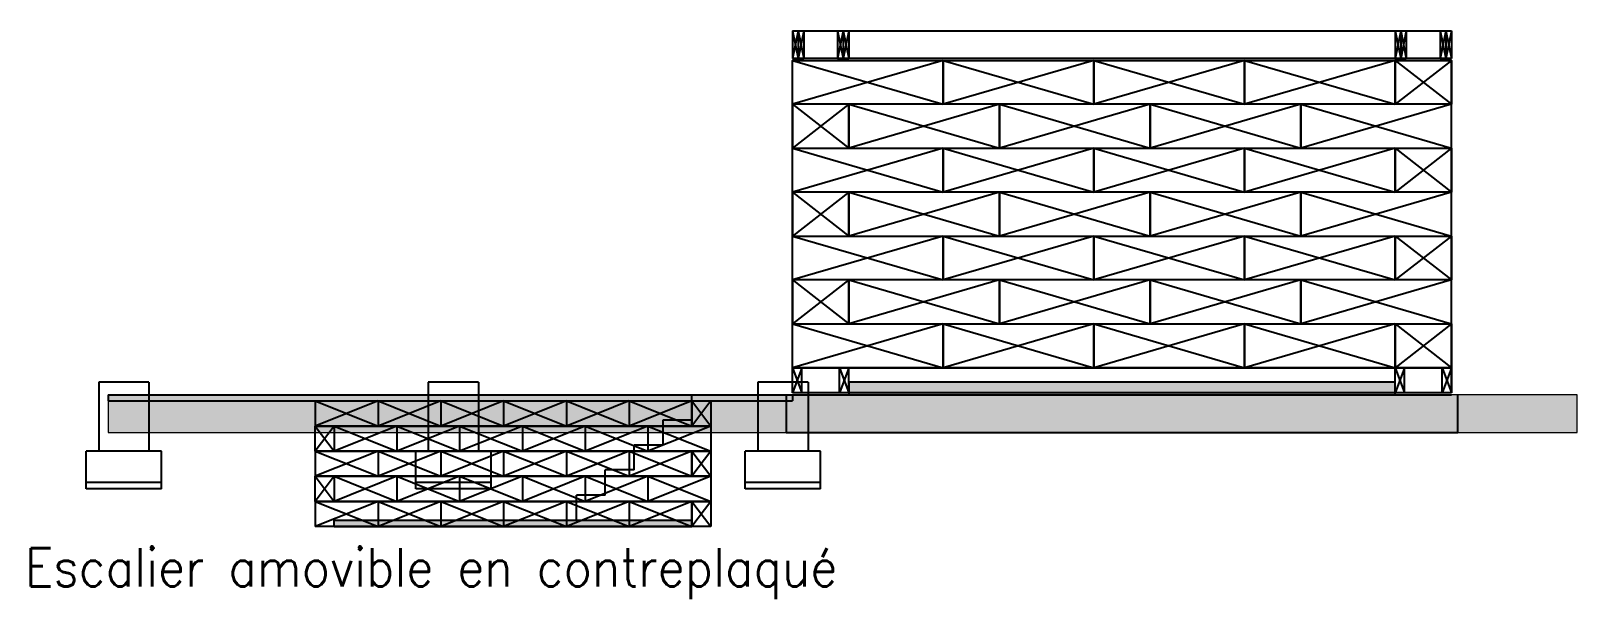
# Model space of a CAD drawing. Header units: millimetres. Extents: x -2139 to 106248, y 9575 to 78000.
# Drawn here: x 44377 to 56692, y 47197 to 51726 of the extents above; entities that cross this region are included whole.
import ezdxf

# ---------------------------------------------------------------- set-up
doc = ezdxf.new("R2010")
doc.units = ezdxf.units.MM
for name, color, linetype, lineweight, true_color in [('Carport ... Fosse Meca Auto ... Chape', 253, 'Continuous', 25, 0xa0a0a4), ('Carport ... Fosse Meca Auto ... Escalier', 9, 'Continuous', 25, 0xc0c0c0), ('Carport ... Fosse Meca Auto ... Intérieur', 49, 'Continuous', 25, 0x424244), ('Carport ... Fosse Meca Auto ... Murs', 253, 'Continuous', 25, 0xa0a0a4), ('Fondations ... Decaissement', 8, 'Continuous', 0, 0x808080), ('Fondations ... Etanchéité', 1, 'Continuous', 25, 0xff0000), ('Fondations ... GéoTextile', 96, 'Continuous', 25, 0x008000), ('Fondations ... Liège', 253, 'Continuous', 25, 0xaaaa7f), ('Fondations ... Plots Carport', 253, 'Continuous', 25, 0xa0a0a4), ('Fondations ... Pouzzolane', 9, 'Continuous', 25, 0xc0c0c0), ('Lisse_basse ... Madrier', 1, 'Continuous', 25, 0xff0000), ('Lisse_haute ... Madrier', 1, 'Continuous', 25, 0xff0000), ('Mur paille ... Impaire120mm', 30, 'Continuous', 25, 0xff7f00), ('Mur paille ... Paire120mm', 40, 'Continuous', 25, 0xffaa00)]:
    doc.layers.add(name, color=color, linetype=linetype, lineweight=lineweight, true_color=true_color)
doc.styles.add('textstyle195', font='Standard')
pattern_1 = [(50, (0, 0), (36.436934, -3.187817), [3.81, -41.91]), (355, (0, 0), (-7.048565, 38.211329), [3.048, -33.528]), (100.451, (3.036, -0.266), (29.3885, 35.023338), [3.238, -35.618]), (46.1842, (0, 10.16), (54.215808, -8.408466), [5.715, -62.865]), (96.6356, (4.52, 9.46), (47.480847, 49.48511), [4.857, -53.427]), (351.184, (0, 10.16), (47.48092, 49.485024), [4.572, -50.292]), (21, (5.08, 7.62), (30.322976, -20.453104), [3.81, -41.91]), (326, (5.08, 7.62), (12.360406, 36.837593), [3.048, -33.528]), (71.4514, (7.607, 5.916), (42.683298, 16.384572), [3.238, -35.618]), (37.5, (0, 0), (0.6177207, 16.9110078), [0, -33.1216, 0, -34.036, 0, -33.655]), (7.5, (0, 0), (13.3639325, 20.036115), [0, -19.4056, 0, -32.3596, 0, -12.827]), (-32.5, (-11.328, 0), (27.118119, -1.1457488), [0, -12.7, 0, -39.624, 0, -52.578]), (-42.5, (-16.408, 0), (29.625836, 5.085298), [0, -16.51, 0, -26.3144, 0, -37.338])]

# ---------------------------------------------------------------- blocks, each defined once
blk = doc.blocks.new('ParpaingCoupeTransverse')
at = {"layer": 'Carport ... Fosse Meca Auto ... Murs'}
for p, q in [((0, 0), (150, 0)), ((0, -200), (0, 0)), ((0, 0), (150, -200)), ((150, 0), (0, -200)), ((150, 0), (150, -200)), ((150, -200), (0, -200))]:
    blk.add_line(p, q, dxfattribs=at)
blk = doc.blocks.new('ParpaingCoupeLongi')
at = {"layer": 'Carport ... Fosse Meca Auto ... Murs'}
for p, q in [((0, 0), (0, -200)), ((0, 0), (500, 0)), ((0, 0), (500, -200)), ((500, 0), (0, -200)), ((500, 0), (500, -200)), ((500, -200), (0, -200))]:
    blk.add_line(p, q, dxfattribs=at)
blk = doc.blocks.new('Madrier200x75Profil')
at = {"layer": 'Lisse_basse ... Madrier'}
for p, q in [((0, -200), (0, 0)), ((0, 0), (75, -200)), ((75, 0), (0, -200)), ((0, 0), (75, 0)), ((75, -200), (75, 0)), ((75, -200), (0, -200))]:
    blk.add_line(p, q, dxfattribs=at)
blk = doc.blocks.new('LisseHauteMadrierCoupe')
at = {"layer": 'Lisse_haute ... Madrier'}
for p, q in [((0, 0), (45, 0)), ((0, 0), (0, -220)), ((0, 0), (45, -220)), ((45, 0), (0, -220)), ((45, 0), (45, -220)), ((0, -220), (45, -220))]:
    blk.add_line(p, q, dxfattribs=at)
blk = doc.blocks.new('Profil Plot Carport')
at = {"layer": 'Fondations ... Plots Carport'}
for p, q in [((100, 850), (100, 300)), ((500, 850), (100, 850)), ((500, 850), (500, 300)), ((0, 50), (0, 300)), ((600, 300), (0, 300)), ((600, 50), (600, 300)), ((0, 0), (0, 50)), ((600, 50), (0, 50)), ((600, 0), (0, 0)), ((600, 0), (600, 50))]:
    blk.add_line(p, q, dxfattribs=at)

msp = doc.modelspace()

# ---------------------------------------------------------------- hatches: boundary and pattern name
at = {"layer": 'Carport ... Fosse Meca Auto ... Chape'}
h = msp.add_hatch(dxfattribs=at)
h.set_pattern_fill('AR-CONC', color=256, scale=0.2, style=0)
h.set_pattern_definition(pattern_1)
h.paths.add_polyline_path([(44992, 48825.9), (50442, 48825.9), (50442, 48775.9), (44992, 48775.9)], flags=0)
at = {"layer": 'Carport ... Fosse Meca Auto ... Intérieur'}
h = msp.add_hatch(dxfattribs=at)
h.set_pattern_fill('AR-CONC', color=256, scale=0.2, style=0)
h.set_pattern_definition(pattern_1)
h.paths.add_polyline_path([(46792, 47775.9), (46792, 47825.9), (49642, 47825.9), (49642, 47775.9)], flags=0)
at = {"layer": 'Fondations ... Liège'}
msp.add_hatch(color=256, dxfattribs=at).paths.add_polyline_path([(50892, 48925.9), (50892, 48825.9), (55242, 48825.9), (55242, 48925.9)], flags=0)
at = {"layer": 'Fondations ... Pouzzolane'}
h = msp.add_hatch(dxfattribs=at)
h.set_pattern_fill('GRAVEL', color=256, scale=5, style=0)
h.set_pattern_definition([(228.0128, (91.44, 127), (-1016.0008633, -1143.0014045), [17.08605, -1691.525]), (184.9697, (80.01, 114.3), (1524.0024653, 126.99910377), [29.32025, -2902.7]), (132.5104, (50.8, 111.76), (1269.9990759, -1397.0013646), [20.6741, -2046.735]), (267.2737, (1.27, 80.01), (126.99944854, 2539.99918267), [26.70025, -2643.32]), (292.8337, (0, 53.34), (-635.0018028, 1524.0008665), [26.1817, -2591.99]), (357.2737, (10.16, 29.21), (-2539.99918267, 126.99944854), [26.70025, -2643.32]), (37.6942, (36.83, 27.94), (-1651.00104306, -1269.99886785), [35.3097, -3495.655]), (72.2553, (64.77, 49.53), (889.00177827, 2794.0008103), [33.336, -3300.265]), (121.4296, (74.93, 81.28), (-1016.00026176, 1650.998058), [26.79065, -2652.275]), (175.2364, (60.96, 104.14), (1396.9989027, -126.9988081), [30.58565, -1498.695]), (222.3974, (30.48, 106.68), (-1524.00004586, -1396.99818253), [39.5539, -3915.84]), (138.8141, (127, 78.74), (-888.9994337, 761.9988279), [13.50025, -1336.53]), (171.4692, (116.84, 87.63), (1650.9974798, -254.00064), [25.6841, -2542.73]), (225, (91.44, 91.44), (-3e-14, -126.99991), [17.96045, -161.6445]), (203.1986, (82.55, 106.68), (635.0021413, 254.0011137), [9.67205, -957.53]), (291.8014, (73.66, 102.87), (-127.000089, 381.0002454), [13.6783, -670.24]), (30.9638, (78.74, 90.17), (380.999598, 254.000198), [22.216, -718.315]), (161.5651, (97.79, 101.6), (254.000116, -126.999811), [16.06435, -385.545]), (16.3895, (0, 102.87), (1270.0007007, 380.9992075), [22.5044, -2227.94]), (70.3462, (21.59, 109.22), (-507.9985844, -1396.9980244), [18.87995, -1869.11]), (293.1986, (97.79, 127), (-254.0011137, 635.0021413), [19.344, -947.86]), (343.6105, (105.41, 109.22), (-1270.0007007, 380.9992075), [22.5044, -2227.94]), (339.444, (0, 24.13), (-635.0007882, 253.9996918), [21.70175, -1063.385]), (294.7751, (20.32, 16.51), (-634.9985202, 1396.9993513), [18.1836, -1800.18]), (66.8014, (99.06, 0), (254.0011137, 635.0021413), [19.344, -947.86]), (17.354, (106.68, 17.78), (-1651.0000891, -507.9992338), [21.28915, -2107.62]), (69.444, (36.83, 0), (-253.9996918, -635.0007882), [10.8509, -1074.24]), (101.3099, (91.44, 0), (-126.999373, 507.998373), [6.47575, -641.1]), (165.9638, (90.17, 6.35), (381.000268, -126.99978), [26.1817, -497.4525]), (186.009, (64.77, 12.7), (1269.9981272, 126.9997034), [24.26335, -2402.07]), (303.6901, (78.74, 78.74), (-127.000044, 253.999755), [18.3162, -439.589]), (353.1572, (88.9, 63.5), (2159.00089283, -254.00113758), [31.97785, -3165.8]), (60.9454, (120.65, 59.69), (-507.9988183, -888.9978805), [13.0754, -1294.47]), (90, (127, 71.12), (-127, 127), [7.62, -119.38]), (120.2564, (62.23, 16.51), (507.9989233, -888.9995516), [17.64335, -1746.695]), (48.0128, (53.34, 31.75), (1016.0008633, 1143.0014045), [34.17215, -1674.44]), (0, (76.2, 57.15), (127, 127), [33.02, -93.98]), (325.3048, (109.22, 57.15), (-1269.99779955, 889.0000845), [20.0805, -1987.965]), (254.0546, (125.73, 45.72), (-127.000324, -508.00121), [18.49145, -906.085]), (207.646, (120.65, 27.94), (-2412.99915245, -1270.00079874), [30.10725, -2980.625]), (175.4261, (93.98, 13.97), (-1651.00038024, 126.99938556), [31.85145, -3153.29]), (175.4261, (93.98, 13.97), (-1651.00038024, 126.99938556), [31.85145, -3153.29])])
h.paths.add_polyline_path([(44992, 48825.9), (44992, 48525.9), (56692, 48525.9), (56692, 48825.9)], flags=0)

# ---------------------------------------------------------------- linework, layer by layer
at = {"layer": 'Carport ... Fosse Meca Auto ... Chape'}
for p, q in [((44992, 48825.9), (50442, 48825.9)), ((44992, 48825.9), (44992, 48775.9)), ((44992, 48775.9), (50442, 48775.9)), ((50442, 48825.9), (50442, 48775.9))]:
    msp.add_line(p, q, dxfattribs=at)
at = {"layer": 'Carport ... Fosse Meca Auto ... Escalier'}
for p, q in [((49642, 48625.9), (49642, 48825.9)), ((49412, 48425.9), (49412, 48625.9)), ((49412, 48625.9), (49642, 48625.9)), ((49182, 48225.9), (49182, 48425.9)), ((49182, 48425.9), (49412, 48425.9)), ((49182, 48225.9), (48952, 48225.9)), ((48952, 48025.9), (48952, 48225.9)), ((48952, 48025.9), (48722, 48025.9)), ((48722, 47825.9), (48722, 48025.9))]:
    msp.add_line(p, q, dxfattribs=at)
at = {"layer": 'Carport ... Fosse Meca Auto ... Intérieur'}
for p, q in [((46792, 47775.9), (46792, 47825.9)), ((46792, 47825.9), (49642, 47825.9)), ((49642, 47775.9), (49642, 47825.9)), ((46792, 47775.9), (49642, 47775.9))]:
    msp.add_line(p, q, dxfattribs=at)
at = {"layer": 'Fondations ... Decaissement'}
for p, q in [((44992, 48825.9), (44992, 48525.9)), ((56692, 48825.9), (44992, 48825.9)), ((56692, 48525.9), (56692, 48825.9)), ((44992, 48525.9), (56692, 48525.9))]:
    msp.add_line(p, q, dxfattribs=at)
at = {"layer": 'Fondations ... Etanchéité'}
msp.add_line((50442, 48825.9), (55692, 48825.9), dxfattribs=at)
at = {"layer": 'Fondations ... GéoTextile'}
for p, q in [((50392, 48825.9), (50392, 48525.9)), ((55742, 48525.9), (55742, 48825.9)), ((50392, 48525.9), (55742, 48525.9))]:
    msp.add_line(p, q, dxfattribs=at)
at = {"layer": 'Fondations ... Liège'}
for p, q in [((50892, 48925.9), (50892, 48825.9)), ((55242, 48925.9), (50892, 48925.9)), ((55242, 48825.9), (55242, 48925.9)), ((50892, 48825.9), (55242, 48825.9))]:
    msp.add_line(p, q, dxfattribs=at)
at = {"layer": 'Lisse_basse ... Madrier'}
for p, q in [((50442, 49040.9), (55692, 49040.9)), ((50442, 48840.9), (50442, 49040.9)), ((55692, 49040.9), (55692, 48840.9)), ((55692, 48840.9), (50442, 48840.9))]:
    msp.add_line(p, q, dxfattribs=at)
at = {"layer": 'Lisse_haute ... Madrier'}
for p, q in [((50442, 51725.9), (55692, 51725.9)), ((55692, 51725.9), (55692, 51505.9)), ((55692, 51505.9), (50442, 51505.9))]:
    msp.add_line(p, q, dxfattribs=at)
at = {"layer": 'Mur paille ... Impaire120mm'}
for points in [[(50442, 51490.9), (51642, 51490.9), (51642, 51140.9), (50442, 51140.9), (50442, 51490.9), (51642, 51140.9), (51642, 51490.9), (50442, 51140.9)], [(51642, 51490.9), (52842, 51490.9), (52842, 51140.9), (51642, 51140.9), (51642, 51490.9), (52842, 51140.9), (52842, 51490.9), (51642, 51140.9)], [(52842, 51490.9), (54042, 51490.9), (54042, 51140.9), (52842, 51140.9), (52842, 51490.9), (54042, 51140.9), (54042, 51490.9), (52842, 51140.9)], [(54042, 51490.9), (55242, 51490.9), (55242, 51140.9), (54042, 51140.9), (54042, 51490.9), (55242, 51140.9), (55242, 51490.9), (54042, 51140.9)], [(55242, 51490.9), (55692, 51490.9), (55692, 51140.9), (55242, 51140.9), (55242, 51490.9), (55692, 51140.9), (55692, 51490.9), (55242, 51140.9)], [(50442, 50790.9), (51642, 50790.9), (51642, 50440.9), (50442, 50440.9), (50442, 50790.9), (51642, 50440.9), (51642, 50790.9), (50442, 50440.9)], [(51642, 50790.9), (52842, 50790.9), (52842, 50440.9), (51642, 50440.9), (51642, 50790.9), (52842, 50440.9), (52842, 50790.9), (51642, 50440.9)], [(52842, 50790.9), (54042, 50790.9), (54042, 50440.9), (52842, 50440.9), (52842, 50790.9), (54042, 50440.9), (54042, 50790.9), (52842, 50440.9)], [(54042, 50790.9), (55242, 50790.9), (55242, 50440.9), (54042, 50440.9), (54042, 50790.9), (55242, 50440.9), (55242, 50790.9), (54042, 50440.9)], [(55242, 50790.9), (55692, 50790.9), (55692, 50440.9), (55242, 50440.9), (55242, 50790.9), (55692, 50440.9), (55692, 50790.9), (55242, 50440.9)], [(50442, 50090.9), (51642, 50090.9), (51642, 49740.9), (50442, 49740.9), (50442, 50090.9), (51642, 49740.9), (51642, 50090.9), (50442, 49740.9)], [(51642, 50090.9), (52842, 50090.9), (52842, 49740.9), (51642, 49740.9), (51642, 50090.9), (52842, 49740.9), (52842, 50090.9), (51642, 49740.9)], [(52842, 50090.9), (54042, 50090.9), (54042, 49740.9), (52842, 49740.9), (52842, 50090.9), (54042, 49740.9), (54042, 50090.9), (52842, 49740.9)], [(54042, 50090.9), (55242, 50090.9), (55242, 49740.9), (54042, 49740.9), (54042, 50090.9), (55242, 49740.9), (55242, 50090.9), (54042, 49740.9)], [(55242, 50090.9), (55692, 50090.9), (55692, 49740.9), (55242, 49740.9), (55242, 50090.9), (55692, 49740.9), (55692, 50090.9), (55242, 49740.9)], [(50442, 49390.9), (51642, 49390.9), (51642, 49040.9), (50442, 49040.9), (50442, 49390.9), (51642, 49040.9), (51642, 49390.9), (50442, 49040.9)], [(51642, 49390.9), (52842, 49390.9), (52842, 49040.9), (51642, 49040.9), (51642, 49390.9), (52842, 49040.9), (52842, 49390.9), (51642, 49040.9)], [(52842, 49390.9), (54042, 49390.9), (54042, 49040.9), (52842, 49040.9), (52842, 49390.9), (54042, 49040.9), (54042, 49390.9), (52842, 49040.9)], [(54042, 49390.9), (55242, 49390.9), (55242, 49040.9), (54042, 49040.9), (54042, 49390.9), (55242, 49040.9), (55242, 49390.9), (54042, 49040.9)], [(55242, 49390.9), (55692, 49390.9), (55692, 49040.9), (55242, 49040.9), (55242, 49390.9), (55692, 49040.9), (55692, 49390.9), (55242, 49040.9)]]:
    msp.add_lwpolyline(points, dxfattribs=at)
at = {"layer": 'Mur paille ... Paire120mm'}
for points in [[(50892, 51140.9), (50442, 51140.9), (50442, 50790.9), (50892, 50790.9), (50892, 51140.9), (50442, 50790.9), (50442, 51140.9), (50892, 50790.9)], [(52092, 51140.9), (50892, 51140.9), (50892, 50790.9), (52092, 50790.9), (52092, 51140.9), (50892, 50790.9), (50892, 51140.9), (52092, 50790.9)], [(53292, 51140.9), (52092, 51140.9), (52092, 50790.9), (53292, 50790.9), (53292, 51140.9), (52092, 50790.9), (52092, 51140.9), (53292, 50790.9)], [(54492, 51140.9), (53292, 51140.9), (53292, 50790.9), (54492, 50790.9), (54492, 51140.9), (53292, 50790.9), (53292, 51140.9), (54492, 50790.9)], [(55692, 51140.9), (54492, 51140.9), (54492, 50790.9), (55692, 50790.9), (55692, 51140.9), (54492, 50790.9), (54492, 51140.9), (55692, 50790.9)], [(50892, 50440.9), (50442, 50440.9), (50442, 50090.9), (50892, 50090.9), (50892, 50440.9), (50442, 50090.9), (50442, 50440.9), (50892, 50090.9)], [(52092, 50440.9), (50892, 50440.9), (50892, 50090.9), (52092, 50090.9), (52092, 50440.9), (50892, 50090.9), (50892, 50440.9), (52092, 50090.9)], [(53292, 50440.9), (52092, 50440.9), (52092, 50090.9), (53292, 50090.9), (53292, 50440.9), (52092, 50090.9), (52092, 50440.9), (53292, 50090.9)], [(54492, 50440.9), (53292, 50440.9), (53292, 50090.9), (54492, 50090.9), (54492, 50440.9), (53292, 50090.9), (53292, 50440.9), (54492, 50090.9)], [(55692, 50440.9), (54492, 50440.9), (54492, 50090.9), (55692, 50090.9), (55692, 50440.9), (54492, 50090.9), (54492, 50440.9), (55692, 50090.9)], [(50892, 49740.9), (50442, 49740.9), (50442, 49390.9), (50892, 49390.9), (50892, 49740.9), (50442, 49390.9), (50442, 49740.9), (50892, 49390.9)], [(52092, 49740.9), (50892, 49740.9), (50892, 49390.9), (52092, 49390.9), (52092, 49740.9), (50892, 49390.9), (50892, 49740.9), (52092, 49390.9)], [(53292, 49740.9), (52092, 49740.9), (52092, 49390.9), (53292, 49390.9), (53292, 49740.9), (52092, 49390.9), (52092, 49740.9), (53292, 49390.9)], [(54492, 49740.9), (53292, 49740.9), (53292, 49390.9), (54492, 49390.9), (54492, 49740.9), (53292, 49390.9), (53292, 49740.9), (54492, 49390.9)], [(55692, 49740.9), (54492, 49740.9), (54492, 49390.9), (55692, 49390.9), (55692, 49740.9), (54492, 49390.9), (54492, 49740.9), (55692, 49390.9)]]:
    msp.add_lwpolyline(points, dxfattribs=at)

# ---------------------------------------------------------------- block references
at = {"layer": 'Carport ... Fosse Meca Auto ... Murs'}
for name, p in [('ParpaingCoupeLongi', (46642, 48775.9)), ('ParpaingCoupeLongi', (47142, 48775.9)), ('ParpaingCoupeLongi', (47642, 48775.9)), ('ParpaingCoupeLongi', (48142, 48775.9)), ('ParpaingCoupeLongi', (48642, 48775.9)), ('ParpaingCoupeLongi', (49142, 48775.9)), ('ParpaingCoupeTransverse', (49642, 48775.9)), ('ParpaingCoupeTransverse', (46642, 48575.9)), ('ParpaingCoupeLongi', (46792, 48575.9)), ('ParpaingCoupeLongi', (47292, 48575.9)), ('ParpaingCoupeLongi', (47792, 48575.9)), ('ParpaingCoupeLongi', (48292, 48575.9)), ('ParpaingCoupeLongi', (48792, 48575.9)), ('ParpaingCoupeLongi', (49292, 48575.9)), ('ParpaingCoupeLongi', (46642, 48375.9)), ('ParpaingCoupeLongi', (47142, 48375.9)), ('ParpaingCoupeLongi', (47642, 48375.9)), ('ParpaingCoupeLongi', (48142, 48375.9)), ('ParpaingCoupeLongi', (48642, 48375.9)), ('ParpaingCoupeLongi', (49142, 48375.9)), ('ParpaingCoupeTransverse', (49642, 48375.9)), ('ParpaingCoupeTransverse', (46642, 48175.9)), ('ParpaingCoupeLongi', (46792, 48175.9)), ('ParpaingCoupeLongi', (47292, 48175.9)), ('ParpaingCoupeLongi', (47792, 48175.9)), ('ParpaingCoupeLongi', (48292, 48175.9)), ('ParpaingCoupeLongi', (48792, 48175.9)), ('ParpaingCoupeLongi', (49292, 48175.9)), ('ParpaingCoupeLongi', (46642, 47975.9)), ('ParpaingCoupeLongi', (47142, 47975.9)), ('ParpaingCoupeLongi', (47642, 47975.9)), ('ParpaingCoupeLongi', (48142, 47975.9)), ('ParpaingCoupeLongi', (48642, 47975.9)), ('ParpaingCoupeLongi', (49142, 47975.9)), ('ParpaingCoupeTransverse', (49642, 47975.9))]:
    msp.add_blockref(name, p, dxfattribs=at)
at = {"layer": 'Fondations ... Plots Carport'}
for p in [(44817, 48075.9), (47442, 48075.9), (50067, 48075.9)]:
    msp.add_blockref('Profil Plot Carport', p, dxfattribs=at)
at = {"layer": 'Lisse_basse ... Madrier'}
for p in [(50442, 49040.9), (50817, 49040.9), (55242, 49040.9), (55617, 49040.9)]:
    msp.add_blockref('Madrier200x75Profil', p, dxfattribs=at)
at = {"layer": 'Lisse_haute ... Madrier'}
for p in [(50442, 51725.9), (50487, 51725.9), (50802, 51725.9), (50847, 51725.9), (55242, 51725.9), (55287, 51725.9), (55602, 51725.9), (55647, 51725.9)]:
    msp.add_blockref('LisseHauteMadrierCoupe', p, dxfattribs=at)

# ---------------------------------------------------------------- texts
at = {"layer": 'Carport ... Fosse Meca Auto ... Escalier', "insert": (50800, 47400), "char_height": 305.171, "attachment_point": 6, "style": 'textstyle195'}
msp.add_mtext('Escalier amovible en contreplaqué', dxfattribs=at)

doc.saveas('drawing.dxf')
